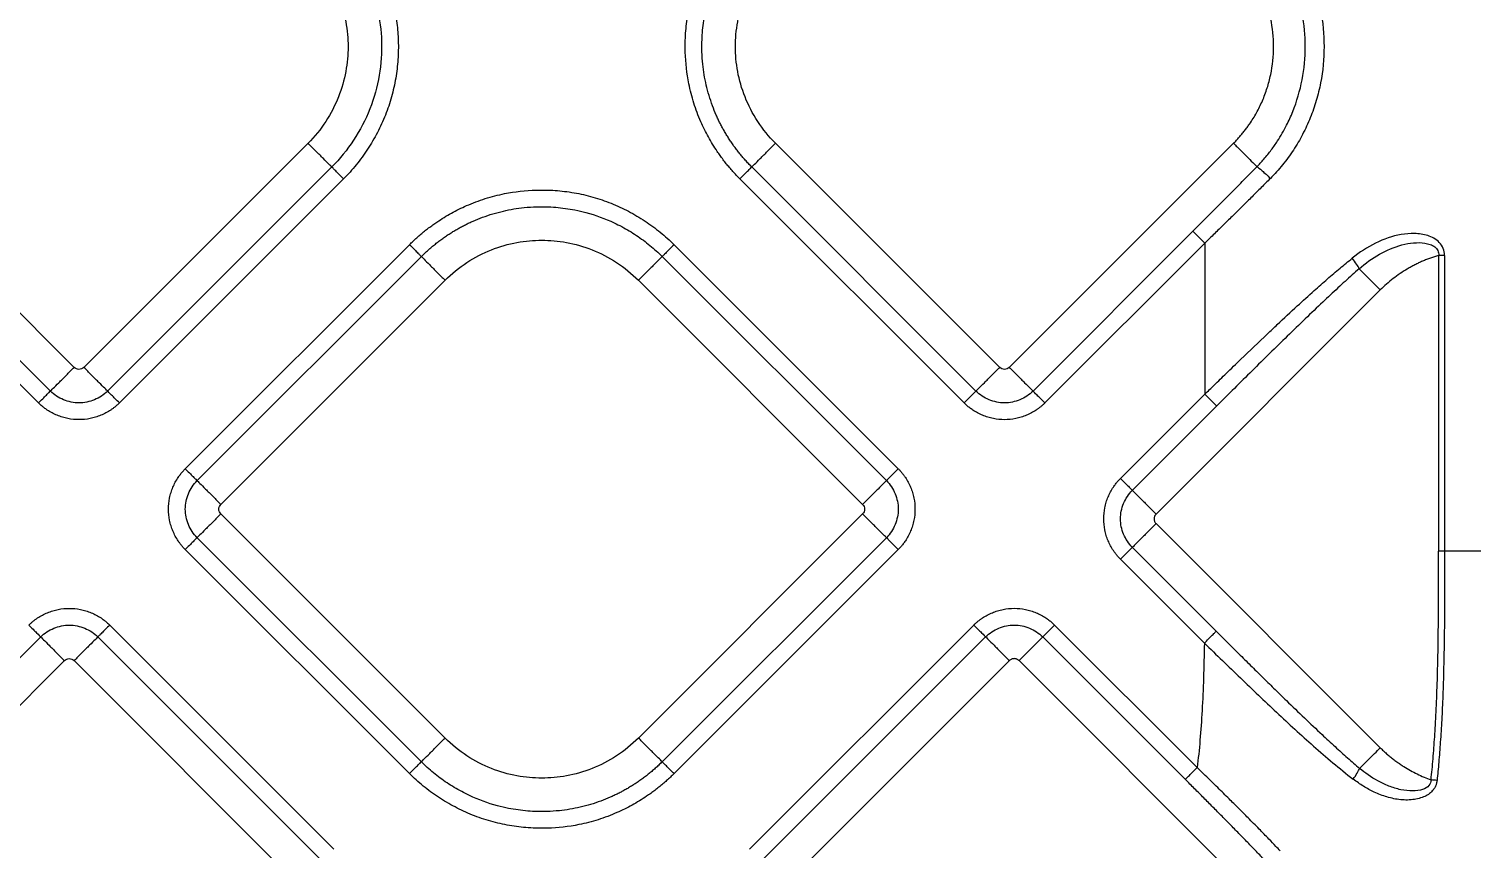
# Model space of a CAD drawing. Extents: x 0 to 84, y -21 to 126.
# Drawn here: x 51.818 to 56.058, y 34.201 to 36.612 of the extents above; entities that cross this region are included whole.
import ezdxf

# ---------------------------------------------------------------- set-up
doc = ezdxf.new("R2010")
doc.units = 0
doc.header["$MEASUREMENT"] = 0
doc.layers.add('1', color=4, linetype='Continuous')

# ---------------------------------------------------------------- blocks, each defined once
blk = doc.blocks.new('PRODIGY')
at = {"layer": '1', "color": 3, "linetype": 'Continuous', "lineweight": 25}
for p, q in [((51.9513, 35.6174), (51.2927, 36.2761)), ((52.6383, 36.2761), (51.9796, 35.6174)), ((54.6701, 35.6174), (54.0115, 36.2761)), ((54.6984, 35.6174), (55.3571, 36.2761)), ((51.8468, 35.5129), (51.1881, 36.1715)), ((51.8816, 35.5477), (51.223, 36.2064)), ((52.708, 36.2064), (52.0493, 35.5477)), ((52.7428, 36.1715), (52.0842, 35.5129)), ((54.5656, 35.5129), (53.9069, 36.1715)), ((54.6004, 35.5477), (53.9418, 36.2064)), ((54.7681, 35.5477), (55.2378, 36.0174)), ((52.2777, 35.3194), (52.9363, 35.978)), ((53.7134, 35.978), (54.3721, 35.3194)), ((55.2727, 35.9825), (54.803, 35.5129)), ((55.2727, 35.9825), (55.2727, 35.5386)), ((52.3125, 35.2845), (52.9712, 35.9432)), ((53.6786, 35.9432), (54.3373, 35.2845)), ((55.9594, 35.9465), (55.9594, 35.0769)), ((55.977, 35.9465), (55.977, 35.0769)), ((52.3822, 35.2148), (53.0409, 35.8735)), ((53.6089, 35.8735), (54.2676, 35.2148)), ((55.7882, 35.845), (55.1295, 35.1863)), ((55.025, 35.2909), (55.2727, 35.5386)), ((55.3075, 35.5037), (55.0598, 35.256)), ((53.0409, 34.5279), (52.3822, 35.1865)), ((54.2676, 35.1865), (53.6089, 34.5279)), ((55.1295, 35.158), (55.7882, 34.4994)), ((52.9712, 34.4582), (52.3125, 35.1168)), ((54.3373, 35.1168), (53.6786, 34.4582)), ((52.9363, 34.4233), (52.2777, 35.0819)), ((54.3721, 35.0819), (53.7134, 34.4233)), ((55.0598, 35.0883), (55.3061, 34.842)), ((55.2713, 34.8071), (55.025, 35.0534)), ((52.0557, 34.8599), (52.7143, 34.2013)), ((53.9354, 34.2013), (54.5941, 34.86)), ((54.8315, 34.86), (55.2503, 34.4411)), ((51.1945, 34.1664), (51.8531, 34.8251)), ((52.0208, 34.8251), (52.6795, 34.1664)), ((53.9703, 34.1665), (54.6289, 34.8251)), ((55.2155, 34.4063), (54.7966, 34.8251)), ((51.2642, 34.0967), (51.9228, 34.7554)), ((51.9511, 34.7554), (52.6098, 34.0967)), ((54.04, 34.0968), (54.6986, 34.7554)), ((55.3856, 34.0968), (54.7269, 34.7554))]:
    blk.add_line(p, q, dxfattribs=at)
for points, knots in [([(52.7428, 36.9486), (52.746, 36.9454), (52.7523, 36.939), (52.7615, 36.9291), (52.7704, 36.919), (52.7791, 36.9087), (52.7875, 36.8981), (52.7957, 36.8874), (52.8037, 36.8764), (52.8137, 36.8618), (52.8254, 36.8433), (52.8423, 36.8137), (52.8606, 36.7759), (52.8781, 36.7291), (52.8913, 36.6802), (52.9002, 36.6292), (52.9043, 36.576), (52.9032, 36.5219), (52.8967, 36.4668), (52.8845, 36.4122), (52.8664, 36.3586), (52.8427, 36.307), (52.8188, 36.2661), (52.7973, 36.235), (52.7802, 36.2127), (52.7621, 36.1914), (52.7493, 36.1782), (52.7428, 36.1715)], [0, 0, 0, 0, 0.015653, 0.03129, 0.046922, 0.062557, 0.078206, 0.093877, 0.10958, 0.125325, 0.155378, 0.185662, 0.243925, 0.301095, 0.359088, 0.419952, 0.480645, 0.544392, 0.607866, 0.673169, 0.738587, 0.80425, 0.870202, 0.903106, 0.935649, 0.967918, 1, 1, 1, 1]), ([(53.9069, 36.1715), (53.9034, 36.1751), (53.8964, 36.1822), (53.8863, 36.1932), (53.8765, 36.2044), (53.867, 36.216), (53.8578, 36.2278), (53.8489, 36.2398), (53.8337, 36.2617), (53.8137, 36.2942), (53.7903, 36.3416), (53.7706, 36.3938), (53.7531, 36.4619), (53.7454, 36.531), (53.7467, 36.5994), (53.7534, 36.6553), (53.7659, 36.7104), (53.7843, 36.764), (53.8081, 36.8154), (53.8321, 36.8558), (53.8534, 36.8864), (53.8702, 36.9082), (53.888, 36.9291), (53.9006, 36.9421), (53.9069, 36.9486)], [0, 0, 0, 0, 0.017341, 0.034665, 0.051985, 0.069313, 0.086663, 0.104047, 0.121478, 0.179141, 0.236743, 0.304922, 0.372836, 0.480686, 0.54577, 0.610337, 0.67596, 0.741895, 0.807114, 0.872629, 0.904913, 0.936849, 0.968517, 1, 1, 1, 1]), ([(55.4652, 36.9473), (55.4683, 36.9441), (55.4746, 36.9377), (55.4837, 36.9278), (55.4925, 36.9178), (55.5011, 36.9074), (55.5094, 36.8969), (55.5175, 36.8862), (55.5253, 36.8752), (55.5404, 36.853), (55.5608, 36.8182), (55.5833, 36.7695), (55.601, 36.7188), (55.6178, 36.6494), (55.6263, 36.5601), (55.6178, 36.4707), (55.601, 36.4013), (55.5833, 36.3506), (55.5608, 36.3019), (55.5381, 36.2633), (55.5177, 36.2339), (55.5012, 36.2126), (55.4838, 36.1921), (55.4714, 36.1792), (55.4652, 36.1728)], [0, 0, 0, 0, 0.015675, 0.031337, 0.046997, 0.062662, 0.078341, 0.094043, 0.109777, 0.125552, 0.187969, 0.250685, 0.312961, 0.375505, 0.500004, 0.624511, 0.687053, 0.749333, 0.812041, 0.87446, 0.905964, 0.937342, 0.968664, 1, 1, 1, 1]), ([(52.708, 36.9138), (52.7317, 36.8901), (52.7525, 36.8644), (52.7881, 36.8111), (52.8028, 36.7835), (52.8205, 36.7419), (52.8256, 36.7282), (52.8348, 36.6998), (52.8389, 36.6851), (52.849, 36.6399), (52.8532, 36.6081), (52.8553, 36.5428), (52.8531, 36.5093), (52.8416, 36.4424), (52.8324, 36.4091), (52.8071, 36.3449), (52.7911, 36.314), (52.7534, 36.2566), (52.7317, 36.2301), (52.708, 36.2064)], [0, 0, 0, 0, 0.125, 0.125, 0.25, 0.25, 0.3125, 0.3125, 0.375, 0.375, 0.5, 0.5, 0.625, 0.625, 0.75, 0.75, 0.875, 0.875, 1, 1, 1, 1]), ([(53.9418, 36.2064), (53.9385, 36.2097), (53.932, 36.2163), (53.9226, 36.2265), (53.9136, 36.2369), (53.9049, 36.2474), (53.8966, 36.2581), (53.8886, 36.2689), (53.881, 36.2799), (53.8738, 36.2909), (53.8669, 36.302), (53.8604, 36.3132), (53.8542, 36.3244), (53.8483, 36.3357), (53.8427, 36.3472), (53.8351, 36.364), (53.8219, 36.3968), (53.807, 36.4464), (53.7981, 36.4999), (53.7946, 36.5514), (53.7959, 36.6015), (53.8027, 36.65), (53.8162, 36.7079), (53.8331, 36.754), (53.8538, 36.7953), (53.8662, 36.8171), (53.8795, 36.8382), (53.8938, 36.8585), (53.909, 36.8779), (53.9249, 36.8964), (53.9362, 36.908), (53.9418, 36.9138)], [0, 0, 0, 0, 0.017777, 0.035429, 0.05295, 0.070335, 0.087578, 0.104677, 0.121626, 0.138421, 0.155059, 0.171537, 0.18785, 0.204007, 0.220236, 0.23663, 0.2744, 0.355233, 0.434067, 0.480754, 0.552372, 0.624938, 0.667358, 0.779414, 0.811539, 0.843523, 0.875326, 0.90691, 0.93824, 0.96928, 1, 1, 1, 1]), ([(55.4259, 36.2072), (55.4291, 36.2105), (55.436, 36.2177), (55.4468, 36.2298), (55.4611, 36.247), (55.4745, 36.265), (55.4934, 36.293), (55.5123, 36.3259), (55.539, 36.3851), (55.5616, 36.4623), (55.5708, 36.5601), (55.5615, 36.6578), (55.539, 36.735), (55.5123, 36.7942), (55.4932, 36.8273), (55.4743, 36.8554), (55.4592, 36.8756), (55.442, 36.896), (55.4308, 36.9077), (55.4259, 36.9129)], [0, 0, 0, 0, 0.0176641, 0.0384291, 0.0622731, 0.1039968, 0.12463, 0.1926374, 0.2495884, 0.3746936, 0.5000024, 0.6252999, 0.7504099, 0.8073445, 0.8753666, 0.8972841, 0.9377207, 0.97259, 1, 1, 1, 1]), ([(52.6383, 36.8441), (52.6579, 36.8245), (52.6754, 36.8028), (52.7055, 36.7569), (52.7179, 36.7326), (52.7375, 36.6832), (52.7446, 36.658), (52.7538, 36.6083), (52.7559, 36.5837), (52.7559, 36.5364), (52.7538, 36.5119), (52.7446, 36.4621), (52.7375, 36.437), (52.7179, 36.3875), (52.7055, 36.3633), (52.6754, 36.3173), (52.6579, 36.2957), (52.6383, 36.2761)], [0, 0, 0, 0, 0.125, 0.125, 0.25, 0.25, 0.375, 0.375, 0.5, 0.5, 0.625, 0.625, 0.75, 0.75, 0.875, 0.875, 1, 1, 1, 1]), ([(54.0115, 36.2761), (53.9919, 36.2957), (53.9743, 36.3173), (53.9443, 36.3632), (53.9318, 36.3875), (53.9122, 36.4369), (53.9051, 36.4621), (53.8959, 36.5118), (53.8938, 36.5364), (53.8938, 36.5837), (53.8959, 36.6083), (53.9051, 36.658), (53.9122, 36.6832), (53.9318, 36.7326), (53.9443, 36.7569), (53.9743, 36.8028), (53.9919, 36.8244), (54.0115, 36.844)], [0, 0, 0, 0, 0.125, 0.125, 0.25, 0.25, 0.375, 0.375, 0.5, 0.5, 0.625, 0.625, 0.75, 0.75, 0.875, 0.875, 1, 1, 1, 1]), ([(55.3571, 36.2761), (55.36, 36.279), (55.3657, 36.2848), (55.3739, 36.2939), (55.3819, 36.3031), (55.3896, 36.3127), (55.397, 36.3224), (55.4092, 36.3397), (55.4251, 36.3653), (55.4425, 36.4008), (55.4566, 36.4383), (55.4704, 36.4912), (55.4776, 36.5601), (55.4704, 36.6289), (55.4566, 36.6818), (55.4425, 36.7193), (55.4251, 36.7548), (55.4071, 36.7839), (55.3897, 36.8075), (55.3741, 36.8264), (55.3628, 36.8382), (55.3571, 36.844)], [0, 0, 0, 0, 0.019458, 0.038879, 0.058283, 0.077687, 0.097108, 0.116567, 0.178329, 0.240094, 0.30443, 0.368769, 0.500007, 0.631244, 0.695581, 0.75992, 0.821682, 0.883447, 0.922321, 0.961124, 1, 1, 1, 1]), ([(52.708, 36.2064), (52.7067, 36.2077), (52.704, 36.2104), (52.6956, 36.2188), (52.6899, 36.2244), (52.6767, 36.2377), (52.669, 36.2453), (52.6535, 36.2608), (52.6456, 36.2687), (52.6383, 36.2761)], [0, 0, 0, 0, 0.25, 0.25, 0.5, 0.5, 0.75, 0.75, 1, 1, 1, 1]), ([(53.9418, 36.2064), (53.9431, 36.2077), (53.9458, 36.2104), (53.9541, 36.2187), (53.9598, 36.2244), (53.9731, 36.2377), (53.9807, 36.2453), (53.9962, 36.2608), (54.0041, 36.2687), (54.0115, 36.2761)], [0, 0, 0, 0, 0.25, 0.25, 0.5, 0.5, 0.75, 0.75, 1, 1, 1, 1]), ([(55.3571, 36.2761), (55.3641, 36.269), (55.3716, 36.2615), (55.3864, 36.2467), (55.3938, 36.2394), (55.4068, 36.2264), (55.4124, 36.2207), (55.4212, 36.212), (55.4242, 36.2089), (55.4259, 36.2072)], [0, 0, 0, 0, 0.25, 0.25, 0.5, 0.5, 0.75, 0.75, 1, 1, 1, 1]), ([(55.2378, 36.0174), (55.2482, 36.0278), (55.2691, 36.0487), (55.3004, 36.0801), (55.3317, 36.1116), (55.3631, 36.1433), (55.3945, 36.1752), (55.4155, 36.1965), (55.4259, 36.2072)], [0, 0, 0, 0, 0.1653125, 0.3311535, 0.4975327, 0.66446, 0.8319456, 1, 1, 1, 1]), ([(55.4259, 36.2072), (55.4284, 36.2059), (55.4338, 36.2016), (55.448, 36.1891), (55.4568, 36.181), (55.4652, 36.1728)], [0, 0, 0, 0, 0.5, 0.5, 1, 1, 1, 1]), ([(52.7428, 36.1715), (52.7389, 36.1755), (52.7348, 36.1796), (52.7268, 36.1876), (52.723, 36.1914), (52.7165, 36.1979), (52.7138, 36.2006), (52.7098, 36.2045), (52.7086, 36.2058), (52.708, 36.2064)], [0, 0, 0, 0, 0.25, 0.25, 0.5, 0.5, 0.75, 0.75, 1, 1, 1, 1]), ([(53.9069, 36.1715), (53.9106, 36.1752), (53.9145, 36.1791), (53.9223, 36.1869), (53.9261, 36.1907), (53.9327, 36.1973), (53.9356, 36.2002), (53.9398, 36.2043), (53.9411, 36.2057), (53.9418, 36.2064)], [0, 0, 0, 0, 0.25, 0.25, 0.5, 0.5, 0.75, 0.75, 1, 1, 1, 1]), ([(55.4652, 36.1728), (55.4562, 36.1638), (55.4383, 36.1458), (55.4113, 36.1189), (55.384, 36.0918), (55.3565, 36.0646), (55.3287, 36.0373), (55.3008, 36.01), (55.2821, 35.9917), (55.2727, 35.9825)], [0, 0, 0, 0, 0.1404394, 0.281714, 0.4238066, 0.5666998, 0.7103754, 0.854815, 1, 1, 1, 1]), ([(52.9363, 35.978), (52.9399, 35.9815), (52.947, 35.9885), (52.958, 35.9986), (52.9693, 36.0085), (52.9808, 36.018), (52.9926, 36.0272), (53.0047, 36.0361), (53.0265, 36.0513), (53.0591, 36.0713), (53.1064, 36.0947), (53.1586, 36.1144), (53.2267, 36.1318), (53.2959, 36.1396), (53.3643, 36.1383), (53.4201, 36.1316), (53.4752, 36.1191), (53.5288, 36.1006), (53.5802, 36.0768), (53.6206, 36.0529), (53.6512, 36.0316), (53.6731, 36.0147), (53.6939, 35.997), (53.7069, 35.9843), (53.7134, 35.978)], [0, 0, 0, 0, 0.017341, 0.034665, 0.051985, 0.069313, 0.086663, 0.104047, 0.121478, 0.179141, 0.236743, 0.304922, 0.372836, 0.480686, 0.54577, 0.610337, 0.67596, 0.741895, 0.807114, 0.872629, 0.904913, 0.936849, 0.968517, 1, 1, 1, 1]), ([(52.9712, 35.9432), (52.9745, 35.9464), (52.9811, 35.9529), (52.9913, 35.9623), (53.0017, 35.9714), (53.0123, 35.98), (53.0229, 35.9883), (53.0338, 35.9963), (53.0447, 36.0039), (53.0557, 36.0112), (53.0668, 36.018), (53.078, 36.0246), (53.0892, 36.0308), (53.1005, 36.0366), (53.112, 36.0422), (53.1288, 36.0498), (53.1616, 36.0631), (53.2113, 36.078), (53.2647, 36.0869), (53.3162, 36.0903), (53.3663, 36.089), (53.4148, 36.0822), (53.4727, 36.0687), (53.5189, 36.0518), (53.5601, 36.0312), (53.582, 36.0188), (53.6031, 36.0054), (53.6234, 35.9911), (53.6427, 35.9759), (53.6612, 35.9601), (53.6728, 35.9488), (53.6786, 35.9432)], [0, 0, 0, 0, 0.017778, 0.035429, 0.05295, 0.070335, 0.087579, 0.104678, 0.121627, 0.138422, 0.15506, 0.171537, 0.187851, 0.204007, 0.220236, 0.23663, 0.2744, 0.355233, 0.434067, 0.480754, 0.552372, 0.624938, 0.667358, 0.779414, 0.811539, 0.843523, 0.875326, 0.90691, 0.93824, 0.96928, 1, 1, 1, 1]), ([(55.2727, 35.9825), (55.2688, 35.9865), (55.2646, 35.9906), (55.2566, 35.9986), (55.2528, 36.0024), (55.2463, 36.0089), (55.2436, 36.0116), (55.2397, 36.0155), (55.2384, 36.0168), (55.2378, 36.0174)], [0, 0, 0, 0, 0.25, 0.25, 0.5, 0.5, 0.75, 0.75, 1, 1, 1, 1]), ([(55.977, 35.9465), (55.977, 35.9535), (55.9757, 35.9607), (55.9702, 35.9738), (55.9662, 35.9796), (55.9567, 35.9894), (55.9512, 35.9934), (55.9397, 36), (55.9336, 36.0025), (55.915, 36.0085), (55.902, 36.0104), (55.8759, 36.0111), (55.8627, 36.01), (55.8237, 36.0033), (55.7982, 35.9944), (55.7499, 35.9705), (55.727, 35.9555), (55.7057, 35.9383)], [0, 0, 0, 0, 0.0625, 0.0625, 0.125, 0.125, 0.1875, 0.1875, 0.25, 0.25, 0.375, 0.375, 0.5, 0.5, 0.75, 0.75, 1, 1, 1, 1]), ([(52.9363, 35.978), (52.94, 35.9743), (52.944, 35.9704), (52.9517, 35.9626), (52.9555, 35.9588), (52.9622, 35.9522), (52.965, 35.9494), (52.9692, 35.9452), (52.9705, 35.9438), (52.9712, 35.9432)], [0, 0, 0, 0, 0.25, 0.25, 0.5, 0.5, 0.75, 0.75, 1, 1, 1, 1]), ([(53.0409, 35.8735), (53.0605, 35.8931), (53.0822, 35.9106), (53.1281, 35.9406), (53.1523, 35.9531), (53.2018, 35.9727), (53.2269, 35.9798), (53.2767, 35.989), (53.3012, 35.9911), (53.3486, 35.9911), (53.3731, 35.989), (53.4228, 35.9798), (53.448, 35.9727), (53.4974, 35.9531), (53.5217, 35.9406), (53.5676, 35.9106), (53.5893, 35.8931), (53.6089, 35.8735)], [0, 0, 0, 0, 0.125, 0.125, 0.25, 0.25, 0.375, 0.375, 0.5, 0.5, 0.625, 0.625, 0.75, 0.75, 0.875, 0.875, 1, 1, 1, 1]), ([(53.7134, 35.978), (53.7095, 35.9741), (53.7054, 35.97), (53.6974, 35.962), (53.6936, 35.9582), (53.6871, 35.9516), (53.6844, 35.949), (53.6804, 35.945), (53.6792, 35.9438), (53.6786, 35.9432)], [0, 0, 0, 0, 0.25, 0.25, 0.5, 0.5, 0.75, 0.75, 1, 1, 1, 1]), ([(55.726, 35.9072), (55.7446, 35.9234), (55.7646, 35.9378), (55.8067, 35.9616), (55.8289, 35.9711), (55.8629, 35.9802), (55.8743, 35.9823), (55.897, 35.9843), (55.9083, 35.9842), (55.9244, 35.9817), (55.9297, 35.9804), (55.9395, 35.9768), (55.9442, 35.9745), (55.9521, 35.9685), (55.9554, 35.9648), (55.9594, 35.9562), (55.9601, 35.9514), (55.9594, 35.9465)], [0, 0, 0, 0, 0.25, 0.25, 0.5, 0.5, 0.625, 0.625, 0.75, 0.75, 0.8125, 0.8125, 0.875, 0.875, 0.9375, 0.9375, 1, 1, 1, 1]), ([(52.9712, 35.9432), (52.9725, 35.9419), (52.9752, 35.9392), (52.9836, 35.9308), (52.9892, 35.9251), (53.0025, 35.9118), (53.0101, 35.9042), (53.0256, 35.8887), (53.0335, 35.8808), (53.0409, 35.8735)], [0, 0, 0, 0, 0.25, 0.25, 0.5, 0.5, 0.75, 0.75, 1, 1, 1, 1]), ([(53.6786, 35.9432), (53.6773, 35.9419), (53.6746, 35.9392), (53.6662, 35.9308), (53.6606, 35.9251), (53.6473, 35.9118), (53.6397, 35.9042), (53.6241, 35.8887), (53.6163, 35.8808), (53.6089, 35.8735)], [0, 0, 0, 0, 0.25, 0.25, 0.5, 0.5, 0.75, 0.75, 1, 1, 1, 1]), ([(55.2727, 35.5386), (55.2819, 35.5475), (55.3028, 35.5679), (55.3382, 35.6022), (55.3902, 35.6524), (55.4403, 35.7002), (55.4954, 35.7525), (55.5411, 35.7951), (55.5901, 35.8397), (55.6321, 35.8767), (55.6693, 35.9085), (55.6938, 35.9285), (55.7057, 35.9383)], [0, 0, 0, 0, 0.064942, 0.148084, 0.24962, 0.431564, 0.499385, 0.635146, 0.749404, 0.837457, 0.920995, 1, 1, 1, 1]), ([(55.726, 35.9072), (55.7245, 35.9108), (55.7218, 35.9155), (55.7148, 35.9263), (55.7105, 35.9323), (55.7057, 35.9383)], [0, 0, 0, 0, 0.5, 0.5, 1, 1, 1, 1]), ([(55.9594, 35.9465), (55.9554, 35.9452), (55.9474, 35.9428), (55.9356, 35.9387), (55.9239, 35.9343), (55.9123, 35.9295), (55.9008, 35.9243), (55.8896, 35.9187), (55.8784, 35.9128), (55.8638, 35.9044), (55.846, 35.8931), (55.8256, 35.8783), (55.8062, 35.8624), (55.7942, 35.8508), (55.7882, 35.845)], [0, 0, 0, 0, 0.062434, 0.124765, 0.187054, 0.249363, 0.311754, 0.374288, 0.437027, 0.500031, 0.625755, 0.750663, 0.875247, 1, 1, 1, 1]), ([(55.726, 35.9072), (55.7192, 35.9011), (55.7054, 35.8889), (55.6846, 35.8701), (55.6634, 35.8505), (55.6416, 35.8302), (55.6095, 35.8001), (55.5671, 35.7596), (55.5151, 35.7092), (55.463, 35.6582), (55.4113, 35.6071), (55.3594, 35.5556), (55.3249, 35.521), (55.3075, 35.5037)], [0, 0, 0, 0, 0.0469942, 0.0954253, 0.1452978, 0.1966159, 0.2493833, 0.3725964, 0.4992804, 0.6234805, 0.7483184, 0.8738177, 1, 1, 1, 1]), ([(55.7882, 35.845), (55.7825, 35.8506), (55.7766, 35.8565), (55.7647, 35.8684), (55.7587, 35.8744), (55.7475, 35.8857), (55.7422, 35.8909), (55.733, 35.9002), (55.729, 35.9041), (55.726, 35.9072)], [0, 0, 0, 0, 0.25, 0.25, 0.5, 0.5, 0.75, 0.75, 1, 1, 1, 1]), ([(51.8816, 35.5477), (51.8829, 35.549), (51.8856, 35.5517), (51.894, 35.5601), (51.8997, 35.5657), (51.913, 35.579), (51.9206, 35.5866), (51.9361, 35.6022), (51.944, 35.61), (51.9513, 35.6174)], [0, 0, 0, 0, 0.25, 0.25, 0.5, 0.5, 0.75, 0.75, 1, 1, 1, 1]), ([(52.0493, 35.5477), (52.048, 35.549), (52.0453, 35.5517), (52.037, 35.56), (52.0313, 35.5657), (52.0181, 35.579), (52.0104, 35.5866), (51.9949, 35.6021), (51.987, 35.61), (51.9796, 35.6174)], [0, 0, 0, 0, 0.25, 0.25, 0.5, 0.5, 0.75, 0.75, 1, 1, 1, 1]), ([(54.6004, 35.5477), (54.6017, 35.549), (54.6044, 35.5517), (54.6128, 35.5601), (54.6185, 35.5657), (54.6318, 35.579), (54.6394, 35.5866), (54.6549, 35.6021), (54.6628, 35.61), (54.6701, 35.6174)], [0, 0, 0, 0, 0.25, 0.25, 0.5, 0.5, 0.75, 0.75, 1, 1, 1, 1]), ([(54.6984, 35.6174), (54.7058, 35.61), (54.7137, 35.6021), (54.7292, 35.5866), (54.7368, 35.579), (54.7501, 35.5657), (54.7557, 35.5601), (54.7641, 35.5517), (54.7668, 35.549), (54.7681, 35.5477)], [0, 0, 0, 0, 0.25, 0.25, 0.5, 0.5, 0.75, 0.75, 1, 1, 1, 1]), ([(51.8468, 35.5129), (51.8507, 35.5168), (51.8548, 35.5209), (51.8628, 35.5289), (51.8666, 35.5327), (51.8731, 35.5392), (51.8758, 35.5419), (51.8798, 35.5459), (51.881, 35.5471), (51.8816, 35.5477)], [0, 0, 0, 0, 0.25, 0.25, 0.5, 0.5, 0.75, 0.75, 1, 1, 1, 1]), ([(52.0493, 35.5477), (52.0385, 35.5369), (52.0253, 35.5281), (51.9964, 35.5161), (51.9808, 35.513), (51.9501, 35.513), (51.9346, 35.5161), (51.9057, 35.5281), (51.8924, 35.5369), (51.8816, 35.5477)], [0, 0, 0, 0, 0.25, 0.25, 0.5, 0.5, 0.75, 0.75, 1, 1, 1, 1]), ([(52.0842, 35.5129), (52.0759, 35.5211), (52.0677, 35.5294), (52.055, 35.542), (52.0507, 35.5463), (52.0493, 35.5477)], [0, 0, 0, 0, 0.5, 0.5, 1, 1, 1, 1]), ([(54.5656, 35.5129), (54.5695, 35.5168), (54.5736, 35.5209), (54.5816, 35.5289), (54.5854, 35.5327), (54.592, 35.5392), (54.5946, 35.5419), (54.5986, 35.5458), (54.5998, 35.5471), (54.6004, 35.5477)], [0, 0, 0, 0, 0.25, 0.25, 0.5, 0.5, 0.75, 0.75, 1, 1, 1, 1]), ([(54.7681, 35.5477), (54.7573, 35.5368), (54.7441, 35.5281), (54.7152, 35.5161), (54.6996, 35.513), (54.6689, 35.513), (54.6534, 35.5161), (54.6245, 35.5281), (54.6113, 35.5368), (54.6004, 35.5477)], [0, 0, 0, 0, 0.25, 0.25, 0.5, 0.5, 0.75, 0.75, 1, 1, 1, 1]), ([(54.803, 35.5129), (54.7947, 35.5211), (54.7865, 35.5293), (54.7738, 35.542), (54.7695, 35.5463), (54.7681, 35.5477)], [0, 0, 0, 0, 0.5, 0.5, 1, 1, 1, 1]), ([(55.3075, 35.5037), (55.3069, 35.5043), (55.3057, 35.5056), (55.3018, 35.5095), (55.2991, 35.5122), (55.2925, 35.5187), (55.2887, 35.5225), (55.2807, 35.5305), (55.2766, 35.5347), (55.2727, 35.5386)], [0, 0, 0, 0, 0.25, 0.25, 0.5, 0.5, 0.75, 0.75, 1, 1, 1, 1]), ([(52.0842, 35.5129), (52.0822, 35.511), (52.0783, 35.5071), (52.072, 35.5018), (52.0655, 35.4967), (52.0565, 35.4904), (52.0447, 35.4834), (52.0298, 35.4763), (52.0142, 35.4708), (51.9929, 35.4654), (51.9655, 35.4626), (51.938, 35.4654), (51.9167, 35.4708), (51.9012, 35.4763), (51.8863, 35.4834), (51.8736, 35.4909), (51.8632, 35.4983), (51.8547, 35.5053), (51.8494, 35.5103), (51.8468, 35.5129)], [0, 0, 0, 0, 0.031198, 0.062422, 0.093752, 0.125266, 0.187622, 0.250173, 0.31267, 0.375042, 0.499989, 0.624937, 0.687308, 0.749825, 0.812368, 0.874743, 0.916727, 0.958417, 1, 1, 1, 1]), ([(54.803, 35.5129), (54.801, 35.5109), (54.7971, 35.5071), (54.7908, 35.5018), (54.7843, 35.4967), (54.7753, 35.4904), (54.7635, 35.4833), (54.7486, 35.4763), (54.7331, 35.4707), (54.7118, 35.4654), (54.6843, 35.4625), (54.6568, 35.4653), (54.6355, 35.4707), (54.62, 35.4763), (54.6051, 35.4833), (54.5925, 35.4908), (54.582, 35.4983), (54.5735, 35.5052), (54.5682, 35.5103), (54.5656, 35.5129)], [0, 0, 0, 0, 0.0311978, 0.062422, 0.0937518, 0.1252655, 0.1876219, 0.2501726, 0.3126696, 0.3750423, 0.4999886, 0.6249367, 0.6873081, 0.7498252, 0.8123684, 0.8747429, 0.9167266, 0.9584166, 1, 1, 1, 1]), ([(52.2777, 35.0819), (52.2758, 35.0839), (52.2719, 35.0878), (52.2666, 35.0941), (52.2615, 35.1006), (52.2552, 35.1096), (52.2482, 35.1215), (52.2411, 35.1364), (52.2356, 35.1519), (52.2302, 35.1732), (52.2274, 35.2007), (52.2302, 35.2281), (52.2356, 35.2494), (52.2411, 35.265), (52.2482, 35.2799), (52.2557, 35.2925), (52.2631, 35.3029), (52.2701, 35.3115), (52.2752, 35.3167), (52.2777, 35.3194)], [0, 0, 0, 0, 0.031198, 0.062422, 0.093752, 0.125266, 0.187622, 0.250173, 0.31267, 0.375042, 0.499989, 0.624937, 0.687308, 0.749825, 0.812368, 0.874743, 0.916727, 0.958417, 1, 1, 1, 1]), ([(52.2777, 35.3194), (52.2816, 35.3155), (52.2857, 35.3113), (52.2937, 35.3033), (52.2975, 35.2995), (52.3041, 35.293), (52.3067, 35.2903), (52.3107, 35.2864), (52.3119, 35.2851), (52.3125, 35.2845)], [0, 0, 0, 0, 0.25, 0.25, 0.5, 0.5, 0.75, 0.75, 1, 1, 1, 1]), ([(54.3721, 35.3194), (54.3638, 35.3111), (54.3556, 35.3029), (54.343, 35.2902), (54.3386, 35.2859), (54.3373, 35.2845)], [0, 0, 0, 0, 0.5, 0.5, 1, 1, 1, 1]), ([(54.3721, 35.3194), (54.374, 35.3174), (54.3778, 35.3135), (54.3832, 35.3072), (54.3883, 35.3007), (54.3946, 35.2917), (54.4016, 35.2799), (54.4086, 35.265), (54.4142, 35.2494), (54.4196, 35.2281), (54.4224, 35.2007), (54.4196, 35.1732), (54.4142, 35.1519), (54.4086, 35.1364), (54.4016, 35.1215), (54.3941, 35.1088), (54.3866, 35.0984), (54.3797, 35.0898), (54.3746, 35.0846), (54.3721, 35.0819)], [0, 0, 0, 0, 0.031198, 0.062422, 0.093752, 0.125266, 0.187622, 0.250173, 0.31267, 0.375042, 0.499989, 0.624937, 0.687308, 0.749825, 0.812368, 0.874743, 0.916727, 0.958417, 1, 1, 1, 1]), ([(52.3125, 35.1168), (52.3017, 35.1276), (52.2929, 35.1409), (52.281, 35.1697), (52.2778, 35.1853), (52.2778, 35.216), (52.281, 35.2316), (52.2929, 35.2605), (52.3017, 35.2737), (52.3125, 35.2845)], [0, 0, 0, 0, 0.25, 0.25, 0.5, 0.5, 0.75, 0.75, 1, 1, 1, 1]), ([(52.3125, 35.2845), (52.3138, 35.2832), (52.3165, 35.2805), (52.3249, 35.2721), (52.3306, 35.2665), (52.3438, 35.2532), (52.3514, 35.2456), (52.367, 35.2301), (52.3748, 35.2222), (52.3822, 35.2148)], [0, 0, 0, 0, 0.25, 0.25, 0.5, 0.5, 0.75, 0.75, 1, 1, 1, 1]), ([(54.3373, 35.2845), (54.336, 35.2832), (54.3333, 35.2805), (54.3249, 35.2722), (54.3193, 35.2665), (54.306, 35.2532), (54.2984, 35.2456), (54.2829, 35.2301), (54.275, 35.2222), (54.2676, 35.2148)], [0, 0, 0, 0, 0.25, 0.25, 0.5, 0.5, 0.75, 0.75, 1, 1, 1, 1]), ([(54.3373, 35.2845), (54.3481, 35.2737), (54.3569, 35.2604), (54.3688, 35.2316), (54.372, 35.216), (54.372, 35.1853), (54.3688, 35.1697), (54.3569, 35.1409), (54.3481, 35.1276), (54.3373, 35.1168)], [0, 0, 0, 0, 0.25, 0.25, 0.5, 0.5, 0.75, 0.75, 1, 1, 1, 1]), ([(55.025, 35.0534), (55.0231, 35.0554), (55.0192, 35.0593), (55.0139, 35.0656), (55.0088, 35.0721), (55.0025, 35.0811), (54.9954, 35.093), (54.9884, 35.1079), (54.9828, 35.1234), (54.9775, 35.1447), (54.9747, 35.1722), (54.9775, 35.1996), (54.9828, 35.2209), (54.9884, 35.2365), (54.9954, 35.2514), (55.003, 35.264), (55.0104, 35.2744), (55.0174, 35.283), (55.0224, 35.2882), (55.025, 35.2909)], [0, 0, 0, 0, 0.031198, 0.062422, 0.093752, 0.125266, 0.187622, 0.250173, 0.31267, 0.375042, 0.499989, 0.624937, 0.687308, 0.749825, 0.812368, 0.874743, 0.916727, 0.958417, 1, 1, 1, 1]), ([(55.025, 35.2909), (55.0289, 35.287), (55.033, 35.2828), (55.041, 35.2748), (55.0448, 35.271), (55.0513, 35.2645), (55.054, 35.2618), (55.0579, 35.2579), (55.0592, 35.2566), (55.0598, 35.256)], [0, 0, 0, 0, 0.25, 0.25, 0.5, 0.5, 0.75, 0.75, 1, 1, 1, 1]), ([(55.0598, 35.0883), (55.049, 35.0991), (55.0402, 35.1124), (55.0282, 35.1412), (55.0251, 35.1568), (55.0251, 35.1875), (55.0282, 35.2031), (55.0402, 35.232), (55.049, 35.2452), (55.0598, 35.256)], [0, 0, 0, 0, 0.25, 0.25, 0.5, 0.5, 0.75, 0.75, 1, 1, 1, 1]), ([(55.0598, 35.256), (55.0611, 35.2547), (55.0638, 35.252), (55.0722, 35.2436), (55.0778, 35.238), (55.0911, 35.2247), (55.0987, 35.2171), (55.1142, 35.2016), (55.1221, 35.1937), (55.1295, 35.1863)], [0, 0, 0, 0, 0.25, 0.25, 0.5, 0.5, 0.75, 0.75, 1, 1, 1, 1]), ([(52.3822, 35.1865), (52.3748, 35.1792), (52.367, 35.1713), (52.3514, 35.1558), (52.3438, 35.1482), (52.3306, 35.1349), (52.3249, 35.1292), (52.3165, 35.1208), (52.3138, 35.1181), (52.3125, 35.1168)], [0, 0, 0, 0, 0.25, 0.25, 0.5, 0.5, 0.75, 0.75, 1, 1, 1, 1]), ([(54.3373, 35.1168), (54.336, 35.1181), (54.3332, 35.1208), (54.3249, 35.1292), (54.3192, 35.1349), (54.3059, 35.1482), (54.2983, 35.1558), (54.2828, 35.1713), (54.2749, 35.1792), (54.2676, 35.1865)], [0, 0, 0, 0, 0.25, 0.25, 0.5, 0.5, 0.75, 0.75, 1, 1, 1, 1]), ([(55.1295, 35.158), (55.1221, 35.1506), (55.1142, 35.1428), (55.0987, 35.1273), (55.0911, 35.1196), (55.0778, 35.1064), (55.0722, 35.1007), (55.0638, 35.0923), (55.0611, 35.0896), (55.0598, 35.0883)], [0, 0, 0, 0, 0.25, 0.25, 0.5, 0.5, 0.75, 0.75, 1, 1, 1, 1]), ([(55.1295, 35.1863), (55.1289, 35.1857), (55.1277, 35.1844), (55.1263, 35.1822), (55.1249, 35.1794), (55.1239, 35.1761), (55.1235, 35.1722), (55.1239, 35.1682), (55.1251, 35.1645), (55.1269, 35.161), (55.1286, 35.159), (55.1295, 35.158)], [0, 0, 0, 0, 0.082905, 0.165885, 0.250407, 0.376046, 0.500113, 0.624129, 0.749819, 0.875798, 1, 1, 1, 1]), ([(52.3125, 35.1168), (52.3119, 35.1162), (52.3107, 35.115), (52.3067, 35.111), (52.3041, 35.1083), (52.2975, 35.1018), (52.2937, 35.098), (52.2857, 35.09), (52.2816, 35.0859), (52.2777, 35.0819)], [0, 0, 0, 0, 0.25, 0.25, 0.5, 0.5, 0.75, 0.75, 1, 1, 1, 1]), ([(54.3721, 35.0819), (54.3682, 35.0859), (54.364, 35.09), (54.3561, 35.098), (54.3522, 35.1018), (54.3457, 35.1083), (54.343, 35.111), (54.3391, 35.115), (54.3379, 35.1162), (54.3373, 35.1168)], [0, 0, 0, 0, 0.25, 0.25, 0.5, 0.5, 0.75, 0.75, 1, 1, 1, 1]), ([(55.025, 35.0534), (55.0332, 35.0617), (55.0415, 35.07), (55.0541, 35.0826), (55.0584, 35.0869), (55.0598, 35.0883)], [0, 0, 0, 0, 0.5, 0.5, 1, 1, 1, 1]), ([(55.9373, 34.405), (55.9383, 34.4152), (55.9404, 34.4358), (55.9432, 34.4672), (55.9457, 34.4992), (55.948, 34.532), (55.951, 34.5806), (55.9542, 34.647), (55.9568, 34.7289), (55.9584, 34.8144), (55.9591, 34.8954), (55.9594, 34.984), (55.9594, 35.0426), (55.9594, 35.0769)], [0, 0, 0, 0, 0.04569, 0.092425, 0.14021, 0.18905, 0.238947, 0.357492, 0.485617, 0.604531, 0.738666, 0.846988, 1, 1, 1, 1]), ([(55.977, 35.0769), (55.9771, 35.0182), (55.9771, 34.9027), (55.9753, 34.7613), (55.9721, 34.6548), (55.9688, 34.5832), (55.9648, 34.5179), (55.9603, 34.4586), (55.9566, 34.421), (55.9548, 34.4032)], [0, 0, 0, 0, 0.261205, 0.513643, 0.629224, 0.735312, 0.832222, 0.920324, 1, 1, 1, 1]), ([(57.2022, 35.0769), (57.1608, 35.0769), (57.1015, 35.0769), (56.9499, 35.0769), (56.8578, 35.0769), (56.6458, 35.0769), (56.526, 35.0769), (56.2653, 35.0769), (56.1245, 35.0769), (55.977, 35.0769)], [0, 0, 0, 0, 0.25, 0.25, 0.5, 0.5, 0.75, 0.75, 1, 1, 1, 1]), ([(51.8183, 34.8599), (51.8202, 34.8619), (51.8241, 34.8657), (51.8304, 34.871), (51.8369, 34.8761), (51.8459, 34.8824), (51.8578, 34.8895), (51.8727, 34.8965), (51.8882, 34.9021), (51.9095, 34.9074), (51.937, 34.9102), (51.9644, 34.9074), (51.9857, 34.9021), (52.0013, 34.8965), (52.0162, 34.8895), (52.0288, 34.8819), (52.0392, 34.8745), (52.0478, 34.8676), (52.053, 34.8625), (52.0557, 34.8599)], [0, 0, 0, 0, 0.031198, 0.062422, 0.093752, 0.125266, 0.187622, 0.250173, 0.31267, 0.375042, 0.499989, 0.624937, 0.687308, 0.749825, 0.812368, 0.874743, 0.916727, 0.958417, 1, 1, 1, 1]), ([(54.5941, 34.86), (54.596, 34.8619), (54.6, 34.8657), (54.6062, 34.8711), (54.6127, 34.8761), (54.6218, 34.8824), (54.6336, 34.8895), (54.6485, 34.8965), (54.664, 34.9021), (54.6853, 34.9075), (54.7128, 34.9103), (54.7403, 34.9075), (54.7616, 34.9021), (54.7771, 34.8965), (54.792, 34.8895), (54.8046, 34.882), (54.815, 34.8745), (54.8236, 34.8676), (54.8289, 34.8625), (54.8315, 34.86)], [0, 0, 0, 0, 0.031198, 0.062422, 0.093752, 0.125266, 0.187622, 0.250173, 0.31267, 0.375042, 0.499989, 0.624937, 0.687308, 0.749825, 0.812368, 0.874743, 0.916727, 0.958417, 1, 1, 1, 1]), ([(51.8183, 34.8599), (51.8265, 34.8517), (51.8348, 34.8435), (51.8474, 34.8308), (51.8517, 34.8265), (51.8531, 34.8251)], [0, 0, 0, 0, 0.5, 0.5, 1, 1, 1, 1]), ([(51.8531, 34.8251), (51.8639, 34.836), (51.8772, 34.8447), (51.906, 34.8567), (51.9216, 34.8598), (51.9523, 34.8598), (51.9679, 34.8567), (51.9968, 34.8447), (52.01, 34.836), (52.0208, 34.8251)], [0, 0, 0, 0, 0.25, 0.25, 0.5, 0.5, 0.75, 0.75, 1, 1, 1, 1]), ([(52.0557, 34.8599), (52.0518, 34.856), (52.0476, 34.8519), (52.0396, 34.8439), (52.0358, 34.8401), (52.0293, 34.8336), (52.0266, 34.8309), (52.0227, 34.827), (52.0214, 34.8257), (52.0208, 34.8251)], [0, 0, 0, 0, 0.25, 0.25, 0.5, 0.5, 0.75, 0.75, 1, 1, 1, 1]), ([(54.5941, 34.86), (54.6023, 34.8517), (54.6106, 34.8435), (54.6232, 34.8309), (54.6276, 34.8265), (54.6289, 34.8251)], [0, 0, 0, 0, 0.5, 0.5, 1, 1, 1, 1]), ([(54.6289, 34.8251), (54.6398, 34.836), (54.653, 34.8448), (54.6818, 34.8567), (54.6974, 34.8599), (54.7281, 34.8599), (54.7437, 34.8567), (54.7726, 34.8448), (54.7858, 34.836), (54.7966, 34.8251)], [0, 0, 0, 0, 0.25, 0.25, 0.5, 0.5, 0.75, 0.75, 1, 1, 1, 1]), ([(54.8315, 34.86), (54.8276, 34.8561), (54.8234, 34.8519), (54.8154, 34.8439), (54.8116, 34.8401), (54.8051, 34.8336), (54.8024, 34.8309), (54.7985, 34.827), (54.7972, 34.8258), (54.7966, 34.8251)], [0, 0, 0, 0, 0.25, 0.25, 0.5, 0.5, 0.75, 0.75, 1, 1, 1, 1]), ([(51.8531, 34.8251), (51.8544, 34.8238), (51.8571, 34.8211), (51.8655, 34.8128), (51.8711, 34.8071), (51.8844, 34.7939), (51.892, 34.7862), (51.9075, 34.7707), (51.9154, 34.7628), (51.9228, 34.7554)], [0, 0, 0, 0, 0.25, 0.25, 0.5, 0.5, 0.75, 0.75, 1, 1, 1, 1]), ([(52.0208, 34.8251), (52.0195, 34.8238), (52.0168, 34.8211), (52.0084, 34.8127), (52.0028, 34.8071), (51.9895, 34.7938), (51.9819, 34.7862), (51.9664, 34.7707), (51.9585, 34.7628), (51.9511, 34.7554)], [0, 0, 0, 0, 0.25, 0.25, 0.5, 0.5, 0.75, 0.75, 1, 1, 1, 1]), ([(54.6289, 34.8251), (54.6302, 34.8238), (54.6329, 34.8211), (54.6413, 34.8128), (54.6469, 34.8072), (54.6602, 34.7939), (54.6678, 34.7863), (54.6833, 34.7707), (54.6912, 34.7628), (54.6986, 34.7554)], [0, 0, 0, 0, 0.25, 0.25, 0.5, 0.5, 0.75, 0.75, 1, 1, 1, 1]), ([(54.7966, 34.8251), (54.7953, 34.8238), (54.7926, 34.8211), (54.7842, 34.8128), (54.7786, 34.8071), (54.7653, 34.7938), (54.7577, 34.7862), (54.7422, 34.7707), (54.7343, 34.7628), (54.7269, 34.7554)], [0, 0, 0, 0, 0.25, 0.25, 0.5, 0.5, 0.75, 0.75, 1, 1, 1, 1]), ([(55.2713, 34.8071), (55.2752, 34.811), (55.2794, 34.8152), (55.2873, 34.8232), (55.2911, 34.827), (55.2977, 34.8335), (55.3004, 34.8362), (55.3043, 34.8401), (55.3055, 34.8414), (55.3061, 34.842)], [0, 0, 0, 0, 0.25, 0.25, 0.5, 0.5, 0.75, 0.75, 1, 1, 1, 1]), ([(55.3061, 34.842), (55.318, 34.8301), (55.3415, 34.8066), (55.3766, 34.7717), (55.4112, 34.7374), (55.4452, 34.7037), (55.4789, 34.6707), (55.5187, 34.6318), (55.5646, 34.5875), (55.6122, 34.5424), (55.6545, 34.5032), (55.6913, 34.4699), (55.7157, 34.4489), (55.7275, 34.4387)], [0, 0, 0, 0, 0.085941, 0.170552, 0.253841, 0.335815, 0.416482, 0.495852, 0.621694, 0.744189, 0.833752, 0.91901, 1, 1, 1, 1]), ([(55.2713, 34.8071), (55.2702, 34.7364), (55.2681, 34.6703), (55.2612, 34.5483), (55.2565, 34.4925), (55.2503, 34.4411)], [0, 0, 0, 0, 0.5, 0.5, 1, 1, 1, 1]), ([(55.2713, 34.8071), (55.3068, 34.7725), (55.3421, 34.7383), (55.4127, 34.6705), (55.4479, 34.6369), (55.5191, 34.5702), (55.5551, 34.5371), (55.6107, 34.4879), (55.6296, 34.4715), (55.6682, 34.4391), (55.688, 34.423), (55.7086, 34.4071)], [0, 0, 0, 0, 0.25, 0.25, 0.5, 0.5, 0.75, 0.75, 0.875, 0.875, 1, 1, 1, 1]), ([(54.7269, 34.7554), (54.7263, 34.756), (54.725, 34.7572), (54.7228, 34.7586), (54.7201, 34.76), (54.7167, 34.761), (54.7128, 34.7614), (54.7089, 34.761), (54.7051, 34.7599), (54.7016, 34.7581), (54.6996, 34.7563), (54.6986, 34.7554)], [0, 0, 0, 0, 0.082905, 0.165885, 0.250407, 0.376046, 0.500113, 0.624129, 0.749819, 0.875798, 1, 1, 1, 1]), ([(52.9712, 34.4582), (52.9725, 34.4595), (52.9752, 34.4622), (52.9836, 34.4705), (52.9892, 34.4762), (53.0025, 34.4895), (53.0101, 34.4971), (53.0256, 34.5126), (53.0335, 34.5205), (53.0409, 34.5279)], [0, 0, 0, 0, 0.25, 0.25, 0.5, 0.5, 0.75, 0.75, 1, 1, 1, 1]), ([(53.6089, 34.5279), (53.5893, 34.5083), (53.5676, 34.4907), (53.5217, 34.4607), (53.4974, 34.4482), (53.448, 34.4286), (53.4228, 34.4215), (53.3731, 34.4123), (53.3486, 34.4102), (53.3012, 34.4102), (53.2767, 34.4123), (53.2269, 34.4215), (53.2018, 34.4286), (53.1523, 34.4482), (53.1281, 34.4607), (53.0822, 34.4907), (53.0605, 34.5083), (53.0409, 34.5279)], [0, 0, 0, 0, 0.125, 0.125, 0.25, 0.25, 0.375, 0.375, 0.5, 0.5, 0.625, 0.625, 0.75, 0.75, 0.875, 0.875, 1, 1, 1, 1]), ([(53.6786, 34.4582), (53.6773, 34.4595), (53.6746, 34.4622), (53.6662, 34.4705), (53.6606, 34.4762), (53.6473, 34.4895), (53.6397, 34.4971), (53.6241, 34.5126), (53.6163, 34.5205), (53.6089, 34.5279)], [0, 0, 0, 0, 0.25, 0.25, 0.5, 0.5, 0.75, 0.75, 1, 1, 1, 1]), ([(55.7275, 34.4387), (55.7307, 34.4419), (55.7347, 34.4459), (55.7439, 34.4551), (55.749, 34.4602), (55.7599, 34.4711), (55.7657, 34.4769), (55.7771, 34.4883), (55.7828, 34.4939), (55.7882, 34.4994)], [0, 0, 0, 0, 0.25, 0.25, 0.5, 0.5, 0.75, 0.75, 1, 1, 1, 1]), ([(55.7882, 34.4994), (55.7912, 34.4964), (55.7972, 34.4905), (55.8066, 34.4819), (55.8163, 34.4737), (55.8262, 34.4658), (55.8364, 34.4582), (55.8468, 34.4509), (55.8602, 34.4421), (55.8766, 34.4324), (55.8963, 34.4221), (55.9165, 34.4128), (55.9304, 34.4076), (55.9373, 34.405)], [0, 0, 0, 0, 0.071361, 0.142625, 0.213866, 0.285154, 0.356561, 0.42816, 0.500021, 0.625588, 0.750517, 0.875192, 1, 1, 1, 1]), ([(52.9363, 34.4233), (52.9403, 34.4272), (52.9444, 34.4314), (52.9524, 34.4393), (52.9562, 34.4432), (52.9627, 34.4497), (52.9654, 34.4524), (52.9693, 34.4563), (52.9706, 34.4575), (52.9712, 34.4582)], [0, 0, 0, 0, 0.25, 0.25, 0.5, 0.5, 0.75, 0.75, 1, 1, 1, 1]), ([(53.6786, 34.4582), (53.6753, 34.4549), (53.6687, 34.4484), (53.6584, 34.439), (53.6481, 34.43), (53.6375, 34.4213), (53.6268, 34.413), (53.616, 34.405), (53.6051, 34.3974), (53.5941, 34.3902), (53.583, 34.3833), (53.5718, 34.3768), (53.5606, 34.3706), (53.5492, 34.3647), (53.5377, 34.3591), (53.521, 34.3515), (53.4882, 34.3382), (53.4385, 34.3234), (53.3851, 34.3145), (53.3336, 34.311), (53.2835, 34.3123), (53.235, 34.3191), (53.1771, 34.3326), (53.1309, 34.3495), (53.0897, 34.3702), (53.0678, 34.3825), (53.0467, 34.3959), (53.0264, 34.4102), (53.007, 34.4254), (52.9886, 34.4413), (52.977, 34.4525), (52.9712, 34.4582)], [0, 0, 0, 0, 0.017777, 0.035429, 0.052949, 0.070334, 0.087578, 0.104676, 0.121625, 0.13842, 0.155059, 0.171536, 0.18785, 0.204007, 0.220235, 0.23663, 0.2744, 0.355233, 0.434067, 0.480754, 0.552372, 0.624938, 0.667358, 0.779414, 0.811539, 0.843523, 0.875326, 0.90691, 0.93824, 0.96928, 1, 1, 1, 1]), ([(53.7134, 34.4233), (53.7098, 34.427), (53.7058, 34.4309), (53.6981, 34.4387), (53.6943, 34.4425), (53.6876, 34.4491), (53.6848, 34.452), (53.6806, 34.4561), (53.6792, 34.4575), (53.6786, 34.4582)], [0, 0, 0, 0, 0.25, 0.25, 0.5, 0.5, 0.75, 0.75, 1, 1, 1, 1]), ([(55.2155, 34.4063), (55.2161, 34.4069), (55.2173, 34.4081), (55.2213, 34.4121), (55.224, 34.4147), (55.2305, 34.4213), (55.2343, 34.4251), (55.2423, 34.4331), (55.2464, 34.4372), (55.2503, 34.4411)], [0, 0, 0, 0, 0.25, 0.25, 0.5, 0.5, 0.75, 0.75, 1, 1, 1, 1]), ([(55.4937, 34.1965), (55.4897, 34.2007), (55.4789, 34.2121), (55.4584, 34.2335), (55.4312, 34.2615), (55.4012, 34.2919), (55.3718, 34.3215), (55.3421, 34.3511), (55.3096, 34.3831), (55.2783, 34.4138), (55.2582, 34.4334), (55.2503, 34.4411)], [0, 0, 0, 0, 0.051204, 0.137464, 0.257834, 0.391154, 0.509246, 0.619732, 0.756054, 0.904484, 1, 1, 1, 1]), ([(55.7086, 34.4071), (55.7131, 34.4131), (55.7171, 34.4191), (55.7236, 34.43), (55.7261, 34.4349), (55.7275, 34.4387)], [0, 0, 0, 0, 0.5, 0.5, 1, 1, 1, 1]), ([(55.9373, 34.405), (55.9374, 34.399), (55.9354, 34.3933), (55.927, 34.3835), (55.9206, 34.3795), (55.9041, 34.3739), (55.894, 34.3724), (55.8721, 34.3722), (55.8602, 34.3736), (55.8365, 34.3786), (55.8246, 34.3823), (55.802, 34.3911), (55.7913, 34.3963), (55.7609, 34.4129), (55.7432, 34.4256), (55.7275, 34.4387)], [0, 0, 0, 0, 0.125, 0.125, 0.25, 0.25, 0.375, 0.375, 0.5, 0.5, 0.625, 0.625, 0.75, 0.75, 1, 1, 1, 1]), ([(53.7134, 34.4233), (53.7099, 34.4198), (53.7028, 34.4128), (53.6918, 34.4027), (53.6805, 34.3929), (53.669, 34.3834), (53.6572, 34.3741), (53.6451, 34.3652), (53.6233, 34.35), (53.5907, 34.3301), (53.5434, 34.3066), (53.4911, 34.2869), (53.4231, 34.2695), (53.3539, 34.2618), (53.2855, 34.2631), (53.2297, 34.2698), (53.1746, 34.2823), (53.121, 34.3007), (53.0696, 34.3245), (53.0292, 34.3484), (52.9985, 34.3697), (52.9767, 34.3866), (52.9559, 34.4043), (52.9428, 34.417), (52.9363, 34.4233)], [0, 0, 0, 0, 0.017341, 0.034665, 0.051985, 0.069313, 0.086663, 0.104047, 0.121478, 0.179141, 0.236743, 0.304922, 0.372836, 0.480686, 0.54577, 0.610337, 0.67596, 0.741895, 0.807114, 0.872629, 0.904913, 0.936849, 0.968517, 1, 1, 1, 1]), ([(55.4531, 34.1643), (55.4446, 34.1732), (55.4276, 34.1909), (55.4019, 34.2176), (55.3759, 34.2443), (55.3497, 34.271), (55.3233, 34.2979), (55.2966, 34.3248), (55.2697, 34.3519), (55.2427, 34.379), (55.2246, 34.3972), (55.2155, 34.4063)], [0, 0, 0, 0, 0.108732, 0.218035, 0.327919, 0.438395, 0.549474, 0.661165, 0.773478, 0.88642, 1, 1, 1, 1]), ([(55.9548, 34.4032), (55.9546, 34.4017), (55.9543, 34.3987), (55.9532, 34.3943), (55.9519, 34.3901), (55.9501, 34.3859), (55.948, 34.3819), (55.9437, 34.3752), (55.9357, 34.3664), (55.9224, 34.3576), (55.9063, 34.3511), (55.888, 34.3471), (55.8684, 34.3453), (55.8412, 34.3464), (55.8145, 34.3522), (55.7888, 34.361), (55.7711, 34.3686), (55.7545, 34.377), (55.7389, 34.386), (55.7235, 34.396), (55.7136, 34.4034), (55.7086, 34.4071)], [0, 0, 0, 0, 0.015225, 0.030287, 0.045304, 0.060393, 0.075669, 0.091244, 0.142002, 0.196622, 0.257094, 0.323643, 0.393993, 0.465753, 0.610514, 0.679408, 0.749645, 0.811075, 0.873145, 0.936054, 1, 1, 1, 1])]:
    blk.add_open_spline(points, degree=3, knots=knots, dxfattribs=at)
for points in [[(55.977, 35.9465), (55.9718, 35.9465), (55.9658, 35.9465), (55.9594, 35.9465)], [(51.9796, 35.6174), (51.9759, 35.6137), (51.9655, 35.6094), (51.955, 35.6137), (51.9513, 35.6174)], [(54.6984, 35.6174), (54.6947, 35.6137), (54.6843, 35.6094), (54.6738, 35.6137), (54.6701, 35.6174)], [(52.3822, 35.1865), (52.3785, 35.1902), (52.3742, 35.2007), (52.3785, 35.2111), (52.3822, 35.2148)], [(54.2676, 35.2148), (54.2713, 35.2111), (54.2756, 35.2007), (54.2713, 35.1902), (54.2676, 35.1865)], [(55.977, 35.0769), (55.9714, 35.0769), (55.9654, 35.0769), (55.9594, 35.0769)], [(51.9228, 34.7554), (51.9265, 34.7591), (51.937, 34.7634), (51.9474, 34.7591), (51.9511, 34.7554)], [(55.9548, 34.4032), (55.9492, 34.4038), (55.9433, 34.4044), (55.9373, 34.405)]]:
    blk.add_open_spline(points, degree=3, dxfattribs=at)

msp = doc.modelspace()

# ---------------------------------------------------------------- block references
at = {"layer": '1'}
msp.add_blockref('PRODIGY', (0, 0), dxfattribs=at)

doc.saveas('drawing.dxf')
